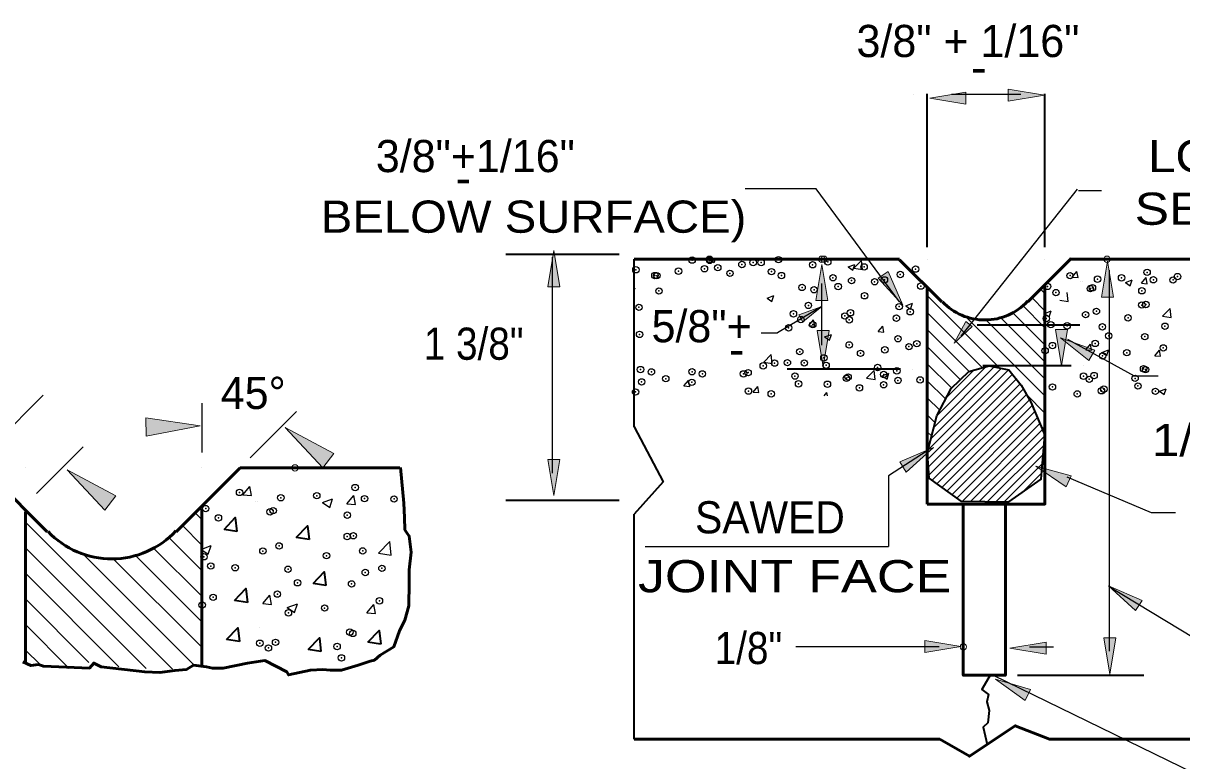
# Model space of a CAD drawing. Extents: x 36.4 to 71.7, y 0.7 to 22.7.
# Drawn here: x 45.877 to 50.682, y 2.597 to 5.654 of the extents above; entities that cross this region are included whole.
import ezdxf

# ---------------------------------------------------------------- set-up
doc = ezdxf.new("R2010")
doc.units = 0
doc.header["$LTSCALE"] = 0.053
doc.header["$PDMODE"] = 32
doc.header["$PDSIZE"] = 0.0265
for name, color, linetype, lineweight in [('1', 7, 'Continuous', 25), ('3', 7, 'Continuous', 25), ('5', 7, 'Continuous', 13)]:
    doc.layers.add(name, color=color, linetype=linetype, lineweight=lineweight)

msp = doc.modelspace()

# ---------------------------------------------------------------- hatches: boundary and pattern name
at = {"layer": '1'}
for points in [[(49.787, 5.31842), (49.787, 5.36842), (49.637, 5.34342), (49.637, 5.34342)], [(49.96267, 5.33133), (49.96267, 5.38133), (50.11267, 5.35633), (50.11267, 5.35633)], [(48.10283, 4.56175), (48.05283, 4.56175), (48.07783, 4.71175), (48.07783, 4.71175)], [(50.39858, 4.51825), (50.34858, 4.51825), (50.37358, 4.66825), (50.37358, 4.66825)], [(49.21425, 4.50417), (49.16425, 4.50417), (49.18925, 4.65417), (49.18925, 4.65417)], [(49.22, 4.38008), (49.17, 4.38008), (49.195, 4.23008), (49.195, 4.23008)], [(50.20833, 4.384), (50.15833, 4.384), (50.18333, 4.234), (50.18333, 4.234)], [(46.38725, 3.943), (46.3855, 4.018), (46.61125, 3.98575), (46.61125, 3.98575)], [(47.16575, 3.87092), (47.12017, 3.81142), (46.96425, 3.97808), (46.96425, 3.97808)], [(48.10283, 3.84608), (48.05283, 3.84608), (48.07783, 3.69608), (48.07783, 3.69608)], [(46.26108, 3.69567), (46.21542, 3.63617), (46.05958, 3.80275), (46.05958, 3.80275)], [(50.40825, 3.10642), (50.35825, 3.10642), (50.38325, 2.95642), (50.38325, 2.95642)]]:
    msp.add_hatch(color=256, dxfattribs=at).paths.add_polyline_path(points)
at = {"layer": '3'}
for points in [[(49.46442, 4.625), (49.42275, 4.59742), (49.52592, 4.48608), (49.52592, 4.48608)], [(49.09433, 4.445), (49.11092, 4.41617), (49.18942, 4.48033), (49.18942, 4.48033)], [(49.81317, 4.39667), (49.787, 4.41742), (49.738, 4.32867), (49.738, 4.32867)], [(50.29717, 4.25575), (50.32142, 4.2995), (50.17858, 4.35075), (50.17858, 4.35075)], [(49.51292, 3.83617), (49.53975, 3.79392), (49.65292, 3.89542), (49.65292, 3.89542)], [(50.2025, 3.73233), (50.22325, 3.77783), (50.07658, 3.81767), (50.07658, 3.81767)], [(50.48992, 3.2195), (50.51725, 3.26142), (50.37792, 3.32225), (50.37792, 3.32225)], [(49.616, 3.04542), (49.616, 3.09542), (49.766, 3.07042), (49.766, 3.07042)], [(50.11933, 3.0385), (50.11933, 3.0885), (49.96933, 3.0635), (49.96933, 3.0635)], [(50.033, 2.84692), (50.05517, 2.89175), (49.90967, 2.93567), (49.90967, 2.93567)]]:
    msp.add_hatch(color=256, dxfattribs=at).paths.add_polyline_path(points)

# ---------------------------------------------------------------- linework, layer by layer
at = {"layer": '1', "lineweight": 35}
for p, q in [((49.62683, 4.72583), (49.62683, 5.36092)), ((50.11433, 4.72583), (50.11433, 5.36092)), ((48.34892, 4.69492), (47.87875, 4.69492)), ((48.4115, 3.98175), (48.4115, 4.67583)), ((49.8335, 4.40375), (50.25992, 4.40375)), ((50.22308, 4.23433), (49.85683, 4.23433)), ((49.51558, 4.22025), (49.04542, 4.22025)), ((48.34892, 3.67633), (47.87875, 3.67633)), ((48.4115, 2.6865), (48.4115, 3.61892)), ((46.76358, 3.54783), (46.71033, 3.55625)), ((47.063, 3.51433), (47.00975, 3.52275)), ((47.13267, 3.32325), (47.07942, 3.33167)), ((46.8075, 3.2535), (46.75425, 3.26192)), ((46.77392, 3.09083), (46.72067, 3.09925)), ((47.35975, 3.0805), (47.3065, 3.08892)), ((47.112, 3.0495), (47.05875, 3.05792)), ((50.00067, 2.95167), (50.525, 2.95167))]:
    msp.add_line(p, q, dxfattribs=at)
at = {"layer": '1'}
for p, q in [((50.01425, 5.35825), (49.72675, 5.35825)), ((48.07217, 3.78858), (48.07217, 4.68458)), ((48.7235, 4.67583), (48.74342, 4.66242)), ((48.74342, 4.66242), (48.74792, 4.67583)), ((49.32208, 4.63825), (49.35325, 4.67075)), ((49.35775, 4.63275), (49.35325, 4.67075)), ((49.38017, 4.67583), (49.39133, 4.67492)), ((49.39133, 4.67492), (49.39108, 4.67583)), ((49.29842, 4.64383), (49.32642, 4.65458)), ((49.29842, 4.64383), (49.31825, 4.63033)), ((49.31825, 4.63033), (49.32642, 4.65458)), ((49.32208, 4.63825), (49.35775, 4.63283)), ((50.22808, 4.60167), (50.24742, 4.62458)), ((50.25208, 4.59958), (50.24742, 4.62458)), ((50.381, 4.63125), (50.381, 3.05167)), ((49.18942, 4.32025), (49.18942, 4.57583)), ((50.22808, 4.60167), (50.252, 4.59958)), ((50.44808, 4.57975), (50.47608, 4.5905)), ((50.44808, 4.57975), (50.468, 4.56625)), ((50.468, 4.56625), (50.47608, 4.5905)), ((50.515, 4.57658), (50.53433, 4.59958)), ((50.515, 4.57658), (50.53892, 4.5745)), ((50.53892, 4.5745), (50.53433, 4.59958)), ((48.4115, 4.55608), (48.41542, 4.55758)), ((48.4115, 4.54583), (48.41542, 4.55758)), ((48.96225, 4.51483), (48.99025, 4.52558)), ((48.98217, 4.50133), (48.99025, 4.52558)), ((49.92775, 4.22492), (49.62683, 4.52592)), ((50.11433, 4.46267), (50.05975, 4.51725)), ((50.11433, 4.53342), (50.09717, 4.55067)), ((50.2115, 4.50033), (50.20708, 4.53833)), ((48.96225, 4.51483), (48.98217, 4.50133)), ((49.53708, 4.48275), (49.56508, 4.4935)), ((49.53708, 4.48275), (49.557, 4.46933)), ((49.55708, 4.46925), (49.56508, 4.4935)), ((50.11433, 4.392), (50.0215, 4.48483)), ((50.17592, 4.50592), (50.21142, 4.50033)), ((50.60275, 4.43967), (50.634, 4.47217)), ((50.63842, 4.43417), (50.634, 4.47217)), ((49.136, 4.40125), (49.15525, 4.42417)), ((49.15992, 4.39908), (49.15525, 4.42417)), ((49.85592, 4.22617), (49.62683, 4.45517)), ((50.11433, 4.10917), (49.781, 4.44242)), ((50.11433, 4.17992), (49.86933, 4.42483)), ((50.11433, 4.25058), (49.93017, 4.43467)), ((50.11433, 4.32125), (49.98125, 4.45433)), ((50.11433, 4.45158), (50.14, 4.4615)), ((50.11433, 4.44917), (50.13183, 4.43725)), ((50.13183, 4.43725), (50.14, 4.46142)), ((50.60275, 4.43967), (50.63842, 4.43417)), ((49.136, 4.40125), (49.15992, 4.39908)), ((49.42292, 4.37608), (49.44217, 4.39908)), ((49.42292, 4.37608), (49.44675, 4.374)), ((49.44675, 4.37392), (49.44217, 4.39908)), ((49.80042, 4.21083), (49.62683, 4.3845)), ((49.20108, 4.35375), (49.22908, 4.3645)), ((49.20108, 4.35375), (49.22092, 4.34033)), ((49.22092, 4.34025), (49.22908, 4.3645)), ((48.94825, 4.24867), (48.97942, 4.28117)), ((48.98383, 4.24317), (48.97942, 4.28108)), ((49.76375, 4.17692), (49.62683, 4.31375)), ((50.28358, 4.30083), (50.30292, 4.32375)), ((50.28358, 4.30083), (50.3075, 4.29867)), ((50.3075, 4.29867), (50.30292, 4.32375)), ((50.35075, 4.28967), (50.37875, 4.30042)), ((50.35075, 4.28967), (50.37067, 4.27625)), ((50.37067, 4.27625), (50.37875, 4.30042)), ((50.5705, 4.27567), (50.58975, 4.29867)), ((50.59442, 4.27358), (50.58975, 4.29858)), ((48.94825, 4.24867), (48.98383, 4.24317)), ((49.72758, 4.14233), (49.62683, 4.243)), ((49.65475, 3.98008), (49.90442, 4.22967)), ((49.66708, 4.02775), (49.86917, 4.22983)), ((50.5705, 4.27567), (50.59442, 4.27358)), ((49.37508, 4.18242), (49.40633, 4.21492)), ((49.37508, 4.18242), (49.41075, 4.17692)), ((49.41075, 4.17692), (49.40633, 4.21492)), ((49.43975, 4.19267), (49.46775, 4.20342)), ((49.43975, 4.19267), (49.45975, 4.17925)), ((49.45975, 4.17925), (49.46775, 4.20342)), ((49.62833, 3.8475), (49.97967, 4.19883)), ((49.63058, 3.88517), (49.96317, 4.21775)), ((49.64275, 3.93258), (49.93375, 4.22367)), ((49.70483, 4.10083), (49.82033, 4.21633)), ((48.61767, 4.15058), (48.637, 4.1735)), ((48.61767, 4.15058), (48.64158, 4.14842)), ((48.64158, 4.14842), (48.637, 4.1735)), ((48.90458, 4.12542), (48.92383, 4.14842)), ((48.9285, 4.12325), (48.92383, 4.14833)), ((49.70267, 4.09658), (49.62683, 4.17233)), ((49.63042, 3.81425), (49.9955, 4.17933)), ((49.6325, 3.78092), (50.01133, 4.15983)), ((49.64617, 3.75925), (50.02508, 4.13825)), ((50.5895, 4.12858), (50.6175, 4.13933)), ((50.60942, 4.11517), (50.6175, 4.13933)), ((45.76775, 3.9195), (45.96033, 4.11208)), ((48.90458, 4.12542), (48.9285, 4.12333)), ((49.19958, 4.10992), (49.21075, 4.12325)), ((49.21325, 4.10992), (49.21075, 4.12325)), ((49.67858, 4.04992), (49.62683, 4.10158)), ((49.66667, 3.74442), (50.03792, 4.11567)), ((49.68708, 3.7295), (50.05075, 4.09325)), ((50.11433, 4.03842), (50.03908, 4.11358)), ((50.5895, 4.12858), (50.60942, 4.11525)), ((46.618, 4.07983), (46.618, 3.87533)), ((46.81825, 3.85242), (47.01083, 4.045)), ((49.7075, 3.71458), (50.06233, 4.06933)), ((49.728, 3.69967), (50.07275, 4.0445)), ((49.65942, 3.99825), (49.62683, 4.03092)), ((49.74842, 3.68475), (50.08325, 4.01958)), ((49.77142, 3.67233), (50.09375, 3.99475)), ((49.64508, 3.94192), (49.62683, 3.96025)), ((49.80633, 3.67192), (50.10425, 3.96992)), ((49.84125, 3.67158), (50.11417, 3.94442)), ((50.11433, 3.96775), (50.09842, 3.98358)), ((45.93292, 3.70517), (46.1255, 3.89775)), ((49.87617, 3.67117), (50.11083, 3.90583)), ((49.63075, 3.88558), (49.62683, 3.8895)), ((49.91108, 3.67067), (50.10758, 3.86717)), ((49.94608, 3.67025), (50.10433, 3.82858)), ((50.02008, 3.70892), (50.10108, 3.78992)), ((46.78858, 3.69983), (46.81758, 3.73425)), ((46.82458, 3.69675), (46.81758, 3.73425)), ((46.78858, 3.69983), (46.8245, 3.69675)), ((47.11858, 3.667), (47.16058, 3.68308)), ((47.11858, 3.667), (47.1485, 3.64675)), ((47.1485, 3.64675), (47.16058, 3.68308)), ((47.219, 3.66225), (47.248, 3.69675)), ((47.219, 3.66225), (47.25483, 3.65908)), ((47.25483, 3.65908), (47.248, 3.69675)), ((46.618, 3.5975), (46.59225, 3.62333)), ((46.49617, 2.97658), (45.88675, 3.58625)), ((46.618, 3.49133), (46.53608, 3.57325)), ((46.618, 3.38533), (46.47875, 3.52458)), ((46.38783, 2.97925), (45.88675, 3.48008)), ((46.58158, 2.9975), (46.118, 3.461)), ((46.618, 3.27925), (46.41833, 3.47883)), ((46.618, 3.47475), (46.6565, 3.48958)), ((46.618, 3.47108), (46.64425, 3.45325)), ((46.64425, 3.45325), (46.6565, 3.4895)), ((47.35058, 3.45683), (47.3975, 3.50558)), ((47.40408, 3.44858), (47.3975, 3.50558)), ((46.618, 3.06725), (46.2505, 3.43458)), ((46.618, 3.17325), (46.34175, 3.44933)), ((47.35058, 3.45683), (47.40408, 3.44858)), ((46.274, 2.98667), (45.88675, 3.37408)), ((46.15008, 3.00475), (45.88675, 3.268)), ((46.87183, 3.24858), (46.90083, 3.283)), ((46.90775, 3.24533), (46.90083, 3.283)), ((46.87183, 3.24858), (46.90775, 3.24533)), ((46.97258, 3.23183), (47.01458, 3.248)), ((46.97258, 3.23183), (47.0025, 3.21175)), ((47.0025, 3.21175), (47.01458, 3.248)), ((47.30225, 3.21083), (47.33108, 3.24533)), ((47.33808, 3.20775), (47.33108, 3.24525)), ((47.30225, 3.21083), (47.33808, 3.20775)), ((46.06867, 2.98008), (45.88675, 3.16183)), ((45.94717, 2.99542), (45.88675, 3.05583))]:
    msp.add_line(p, q, dxfattribs=at)
at = {"layer": '1', "lineweight": 53}
for p, q in [((48.4115, 4.67583), (49.51217, 4.67583)), ((49.51217, 4.674), (49.68675, 4.49942)), ((50.04392, 4.49942), (50.22342, 4.67892)), ((50.2165, 4.67583), (52.2265, 4.67583)), ((50.11433, 4.57), (50.11433, 3.946)), ((49.62683, 4.55433), (49.62683, 3.66067)), ((45.71192, 3.81117), (45.97658, 3.5465)), ((46.51233, 3.5465), (46.77708, 3.81125)), ((46.77683, 3.81108), (47.439, 3.81108)), ((45.88675, 3.62883), (45.88675, 3.00675)), ((46.618, 3.64008), (46.618, 2.98867)), ((48.4115, 2.6865), (49.67842, 2.6865))]:
    msp.add_line(p, q, dxfattribs=at)
at = {"layer": '1', "lineweight": 13}
for p, q in [((49.14842, 4.67583), (49.04542, 4.67583)), ((50.42208, 4.67583), (50.525, 4.67583)), ((47.07958, 3.81108), (47.234, 3.81108))]:
    msp.add_line(p, q, dxfattribs=at)
for points in [[(49.787, 5.31842), (49.787, 5.36842), (49.637, 5.34342), (49.637, 5.34342)], [(49.96267, 5.33133), (49.96267, 5.38133), (50.11267, 5.35633), (50.11267, 5.35633)], [(48.10283, 4.56175), (48.05283, 4.56175), (48.07783, 4.71175), (48.07783, 4.71175)], [(50.39858, 4.51825), (50.34858, 4.51825), (50.37358, 4.66825), (50.37358, 4.66825)], [(49.21425, 4.50417), (49.16425, 4.50417), (49.18925, 4.65417), (49.18925, 4.65417)], [(49.22, 4.38008), (49.17, 4.38008), (49.195, 4.23008), (49.195, 4.23008)], [(50.20833, 4.384), (50.15833, 4.384), (50.18333, 4.234), (50.18333, 4.234)], [(46.38725, 3.943), (46.3855, 4.018), (46.61125, 3.98575), (46.61125, 3.98575)], [(47.16575, 3.87092), (47.12017, 3.81142), (46.96425, 3.97808), (46.96425, 3.97808)], [(48.10283, 3.84608), (48.05283, 3.84608), (48.07783, 3.69608), (48.07783, 3.69608)], [(46.26108, 3.69567), (46.21542, 3.63617), (46.05958, 3.80275), (46.05958, 3.80275)], [(50.40825, 3.10642), (50.35825, 3.10642), (50.38325, 2.95642), (50.38325, 2.95642)]]:
    msp.add_lwpolyline(points, close=True, dxfattribs=at)
at = {"layer": '1', "lineweight": 35}
for points in [[(49.62683, 3.8705), (49.66683, 4.02717), (49.72508, 4.13992), (49.79892, 4.21042), (49.884, 4.23392), (49.9645, 4.21742), (50.01608, 4.154), (50.05633, 4.08358), (50.11433, 3.946)], [(48.4115, 3.98175), (48.53192, 3.75358), (48.4115, 3.61892)], [(49.62683, 3.8705), (49.63325, 3.76875), (49.76533, 3.67242), (49.9645, 3.67008), (50.09883, 3.764), (50.11433, 3.946)], [(46.71033, 3.55625), (46.75708, 3.60483), (46.76375, 3.54783)], [(47.00975, 3.52275), (47.0565, 3.57133), (47.06317, 3.51433)], [(47.07942, 3.33167), (47.12617, 3.38025), (47.13283, 3.32325)], [(46.75425, 3.26192), (46.801, 3.3105), (46.80767, 3.2535)], [(46.72067, 3.09925), (46.76742, 3.14783), (46.77408, 3.09083)], [(47.3065, 3.08892), (47.35325, 3.1375), (47.35992, 3.0805)], [(47.05875, 3.05792), (47.1055, 3.1065), (47.11217, 3.0495)], [(49.887, 2.95167), (49.85358, 2.89233), (49.88067, 2.871), (49.87383, 2.84092), (49.884, 2.80533), (49.87725, 2.75392), (49.85867, 2.73617), (49.87475, 2.66425)]]:
    msp.add_lwpolyline(points, dxfattribs=at)
at = {"layer": '1', "lineweight": 53}
for points in [[(50.11433, 3.946), (50.11433, 3.66067), (49.62683, 3.66067)], [(45.87592, 3.00675), (45.9095, 2.99125), (45.9405, 2.99642), (45.96108, 2.98867), (46.15208, 2.98092), (46.17017, 3.00158), (46.20117, 2.98608), (46.38175, 2.96542), (46.44375, 2.96283), (46.50567, 2.97058), (46.55475, 2.97575), (46.58308, 2.99383), (46.63733, 2.98608), (46.66308, 2.98092), (46.707, 2.98092), (46.80767, 3.00158), (46.87992, 3.01192), (46.97025, 2.96542), (46.978, 2.9525), (47.06833, 2.97317), (47.11992, 2.97575), (47.15092, 2.97317), (47.19733, 2.97317), (47.267, 2.99383), (47.31608, 3.00933), (47.33417, 3.0145), (47.35733, 3.03517), (47.41417, 3.06867), (47.43733, 3.13583), (47.46058, 3.17975), (47.47608, 3.23908), (47.47867, 3.33467), (47.47867, 3.38883), (47.48642, 3.46117), (47.47867, 3.52833), (47.46833, 3.54125), (47.46058, 3.55408), (47.458, 3.60575), (47.45542, 3.66517), (47.4425, 3.81233)], [(49.95067, 3.66067), (49.95067, 2.95167), (49.77608, 2.95167), (49.77608, 3.66067)], [(49.67842, 2.6865), (49.80175, 2.61575), (49.99183, 2.74192), (50.13408, 2.6865), (52.2265, 2.6865)]]:
    msp.add_lwpolyline(points, dxfattribs=at)
for centre, radius in [((49.86529, 4.66621), 0.24209), ((46.2444, 3.79665), 0.36313)]:
    msp.add_arc(centre, radius, 223.40543, 317.1547, dxfattribs=at)
at = {"layer": '1'}
for p in [(48.6515, 4.67225), (48.7235, 4.67583), (48.72408, 4.67108), (48.85808, 4.654), (48.90458, 4.66208), (48.93767, 4.66208), (49.0095, 4.67392), (49.15117, 4.653), (49.21392, 4.6645), (48.41825, 4.63225), (48.49717, 4.60825), (48.50525, 4.60758), (48.59492, 4.62633), (48.7025, 4.6365), (48.75792, 4.64083), (48.80842, 4.61733), (48.98067, 4.6245), (49.022, 4.60833), (49.36475, 4.644), (49.51492, 4.61267), (49.57825, 4.635), (50.21875, 4.60792), (50.53833, 4.62142), (50.66458, 4.604), (49.10742, 4.55892), (49.2355, 4.59925), (49.25708, 4.56258), (49.31283, 4.58708), (49.4085, 4.58258), (49.44908, 4.59025), (49.59992, 4.56458), (50.12517, 4.56325), (50.30308, 4.55425), (50.31175, 4.55758), (50.33292, 4.59325), (50.43233, 4.59892), (50.56442, 4.59083), (50.64583, 4.58992), (48.51408, 4.54433), (49.15692, 4.54942), (49.36667, 4.5245), (50.16033, 4.53758), (50.51667, 4.54517), (48.431, 4.47675), (49.13342, 4.4845), (49.51008, 4.4795), (49.55592, 4.45808), (50.32808, 4.46008), (50.5165, 4.48608), (50.53342, 4.48825), (49.07158, 4.44967), (49.10258, 4.42575), (49.28508, 4.44067), (49.30333, 4.42483), (49.308, 4.45392), (49.49867, 4.43167), (50.12033, 4.43017), (50.28325, 4.446), (50.45917, 4.43308), (48.43358, 4.36433), (49.05175, 4.39167), (49.15183, 4.40483), (50.13925, 4.40458), (50.20658, 4.39983), (50.35275, 4.39558), (50.61242, 4.39825), (49.30308, 4.32075), (49.50517, 4.34633), (49.55083, 4.3135), (49.58342, 4.32592), (50.14575, 4.31817), (50.32325, 4.32692), (50.37908, 4.35825), (50.52858, 4.35508), (49.09775, 4.29258), (49.19808, 4.267), (49.35008, 4.28592), (49.45075, 4.30025), (50.11542, 4.29692), (50.354, 4.27525), (50.45408, 4.2885), (50.60558, 4.30842), (48.43742, 4.21867), (48.94642, 4.23392), (48.99375, 4.24533), (49.04658, 4.24708), (49.11683, 4.24583), (49.20725, 4.23625), (49.42075, 4.22725), (50.52375, 4.22192), (50.53183, 4.21825), (48.44217, 4.1675), (48.48258, 4.20883), (48.54233, 4.18067), (48.651, 4.20958), (48.69383, 4.20058), (48.8645, 4.20058), (48.88358, 4.20575), (49.07808, 4.19158), (49.29158, 4.18258), (49.29825, 4.18758), (49.446, 4.198), (49.50033, 4.21325), (49.50508, 4.17358), (49.59708, 4.17558), (50.27483, 4.19125), (50.29858, 4.17817), (50.31842, 4.19383), (50.48842, 4.18217), (48.41708, 4.12567), (48.65033, 4.16575), (48.88508, 4.12942), (49.09283, 4.15942), (49.21275, 4.15792), (49.34542, 4.14258), (49.44567, 4.15567), (50.14567, 4.1465), (50.34892, 4.13067), (50.35917, 4.1375), (50.50042, 4.15067), (50.57275, 4.12842), (48.97942, 4.11792), (50.24875, 4.11758), (46.77458, 3.70925), (46.94583, 3.68725), (47.095, 3.69575), (47.254, 3.7295), (46.63425, 3.64225), (47.29308, 3.68358), (47.41525, 3.68225), (46.687, 3.60375), (46.90108, 3.62875), (46.91408, 3.63375), (47.2215, 3.61508), (47.22125, 3.5265), (47.24658, 3.52975), (46.87133, 3.46633), (46.93858, 3.4875), (47.13525, 3.447), (47.2855, 3.46675), (46.627, 3.44258), (46.65533, 3.40425), (46.75633, 3.39708), (46.97558, 3.39075), (47.296, 3.37725), (47.36508, 3.39475), (47.01508, 3.33475), (47.23933, 3.33), (46.66508, 3.27458), (46.93133, 3.28775), (47.35483, 3.26), (46.61958, 3.24275), (46.9775, 3.21025), (47.12758, 3.23008), (47.23208, 3.13025), (47.24425, 3.12475), (46.85875, 3.08425), (46.89433, 3.06458), (46.92408, 3.08808), (47.17908, 3.07058), (47.19708, 3.02333)]:
    msp.add_point(p, dxfattribs=at)
at = {"layer": '3'}
for p, q in [((49.76667, 4.35717), (50.24908, 4.96575)), ((50.2545, 4.96142), (50.34917, 4.96142)), ((49.18942, 4.48033), (49.00608, 4.37108)), ((48.93808, 4.37108), (49.00608, 4.37108)), ((50.20825, 4.34467), (50.48458, 4.19283)), ((50.4845, 4.19283), (50.5845, 4.19283)), ((50.20517, 3.77458), (50.55575, 3.6255)), ((50.55575, 3.6255), (50.65575, 3.6255)), ((48.45675, 3.48558), (49.46617, 3.48558)), ((50.381, 3.31942), (51.17717, 2.83792)), ((49.57608, 3.06917), (49.08183, 3.06917)), ((49.67608, 3.06917), (49.57608, 3.06917)), ((50.05067, 3.06917), (50.15067, 3.06917)), ((49.89933, 2.95167), (50.89933, 2.46367))]:
    msp.add_line(p, q, dxfattribs=at)
for points in [[(49.51117, 4.49875), (49.166, 4.96758), (48.87175, 4.96758)], [(49.62683, 3.88192), (49.46617, 3.77833), (49.46617, 3.48558)]]:
    msp.add_lwpolyline(points, dxfattribs=at)
at = {"layer": '3', "lineweight": 13}
for points in [[(49.46442, 4.625), (49.42275, 4.59742), (49.52592, 4.48608), (49.52592, 4.48608)], [(49.09433, 4.445), (49.11092, 4.41617), (49.18942, 4.48033), (49.18942, 4.48033)], [(49.81317, 4.39667), (49.787, 4.41742), (49.738, 4.32867), (49.738, 4.32867)], [(50.29717, 4.25575), (50.32142, 4.2995), (50.17858, 4.35075), (50.17858, 4.35075)], [(49.51292, 3.83617), (49.53975, 3.79392), (49.65292, 3.89542), (49.65292, 3.89542)], [(50.2025, 3.73233), (50.22325, 3.77783), (50.07658, 3.81767), (50.07658, 3.81767)], [(50.48992, 3.2195), (50.51725, 3.26142), (50.37792, 3.32225), (50.37792, 3.32225)], [(49.616, 3.04542), (49.616, 3.09542), (49.766, 3.07042), (49.766, 3.07042)], [(50.11933, 3.0385), (50.11933, 3.0885), (49.96933, 3.0635), (49.96933, 3.0635)], [(50.033, 2.84692), (50.05517, 2.89175), (49.90967, 2.93567), (49.90967, 2.93567)]]:
    msp.add_lwpolyline(points, close=True, dxfattribs=at)
at = {"layer": '5'}
for p, q in [((49.57025, 5.35825), (49.57033, 5.35825)), ((49.62683, 4.67583), (49.62692, 4.67583)), ((50.11433, 4.67583), (50.11442, 4.67583)), ((50.26408, 4.582), (50.26417, 4.582)), ((50.26867, 4.582), (50.26875, 4.582)), ((50.27308, 4.23433), (50.27317, 4.23433)), ((49.56558, 4.22025), (49.56567, 4.22025)), ((45.88675, 3.81108), (45.88683, 3.81108)), ((46.618, 3.81108), (46.61808, 3.81108)), ((46.84258, 3.67033), (46.84275, 3.67033)), ((46.8495, 3.67033), (46.84958, 3.67033)), ((46.85608, 3.14883), (46.85625, 3.14883)), ((49.95067, 3.055), (49.95075, 3.055)), ((49.95067, 2.95167), (49.95075, 2.95167)), ((50.381, 2.95167), (50.38108, 2.95167))]:
    msp.add_line(p, q, dxfattribs=at)
for p in [(49.18942, 4.67583), (49.19842, 4.67583), (50.37208, 4.67583), (47.00458, 3.81108), (49.77608, 3.06917)]:
    msp.add_point(p, dxfattribs=at)

# ---------------------------------------------------------------- texts
at = {"layer": '1'}
for s, p in [('3/8" + 1/16"', (49.33325, 5.514)), ('3/8"+1/16" ', (47.33983, 5.037)), ('5/8"+', (48.48325, 4.33183)), ('45°', (46.69667, 4.05508))]:
    msp.add_text(s, height=0.1333, dxfattribs=at).set_placement(p)
for s, width, p in [('-', 1.1, (49.80792, 5.40492)), ('-', 1.1, (47.67, 4.94683)), ('1 3/8"', 0.9, (47.53867, 4.25917)), ('-', 1.1, (48.80358, 4.23642)), ('1/8"', 0.9, (48.74508, 2.99775))]:
    msp.add_text(s, height=0.1333, dxfattribs=dict(at, width=width)).set_placement(p)
at = {"layer": '3'}
for s, width, p in [('LOW-MODULUS SILICONE', 1.15, (50.54208, 5.03725)), ('SEALANT MATERIAL', 1.2, (50.48675, 4.81867)), ('BELOW SURFACE)', 1.1, (47.11158, 4.78575)), ('1/2" DIAMETER', 1.15, (50.558, 3.85975)), ('SAWED', 0.95, (48.66375, 3.5395)), ('JOINT FACE', 1.25, (48.42717, 3.29542))]:
    msp.add_text(s, height=0.1333, dxfattribs=dict(at, width=width)).set_placement(p)

doc.saveas('drawing.dxf')
